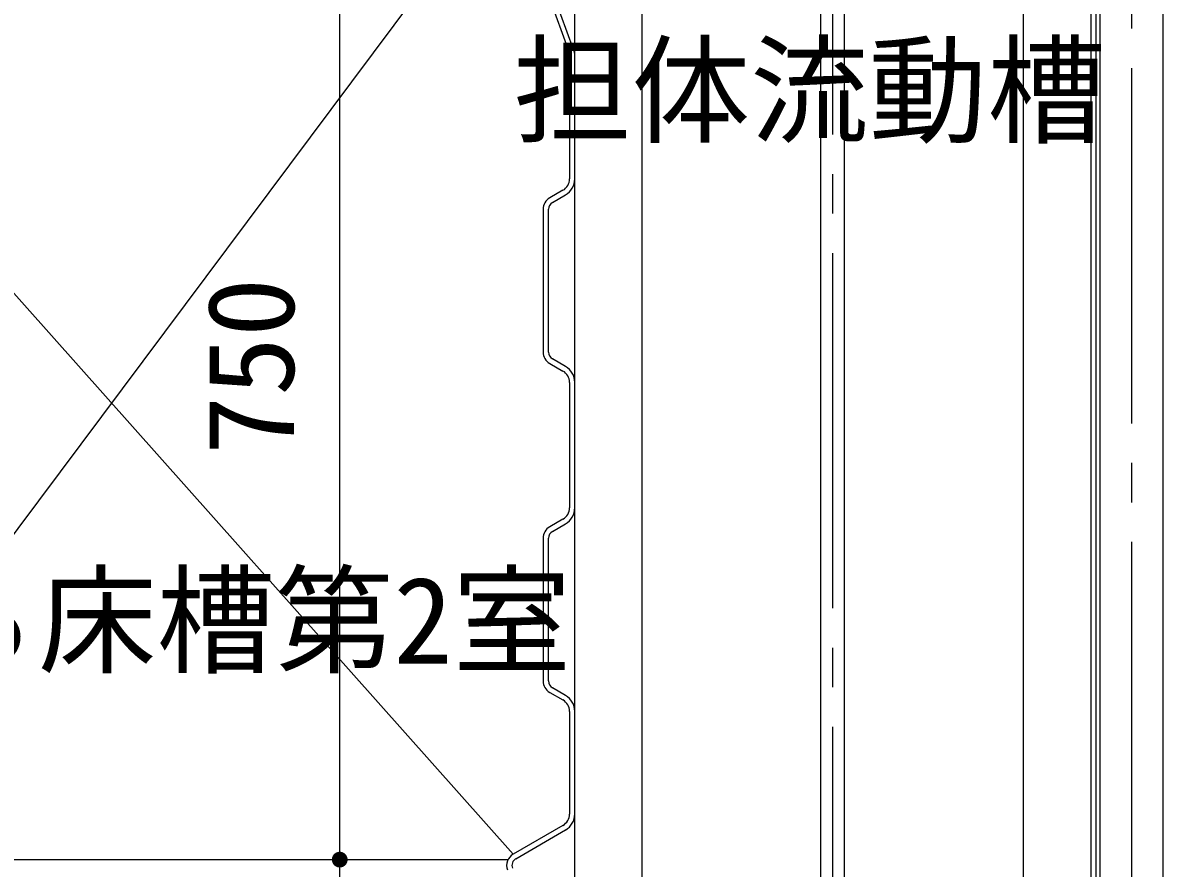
# Model space of a CAD drawing. Units: millimetres, scale not verified. Extents: x -8910 to 8910, y -6308 to 6308.
# Drawn here: x -4888 to -4022, y -3367 to -2725 of the extents above; entities that cross this region are included whole.
import ezdxf
from ezdxf.enums import TextEntityAlignment as Align

# ---------------------------------------------------------------- set-up
doc = ezdxf.new("R2010")
doc.units = ezdxf.units.MM
doc.header["$LTSCALE"] = 30
doc.linetypes.add('CHAIN2', pattern=[12, 9, -1, 1, -1])
doc.layers.add('0-3_空気管', color=3, linetype='Continuous', lineweight=25)
doc.styles.add('ＭＳ ゴシック', font='')
doc.styles.get('ＭＳ ゴシック').set_extended_font_data('MS Gothic')

msp = doc.modelspace()

# ---------------------------------------------------------------- linework, layer by layer
at = {"layer": '0-3_空気管', "linetype": 'CHAIN2'}
for p, q in [((-4045.53, -2039.17), (-4045.53, -3569.17)), ((-4272.53, -3529.69), (-4272.53, -2069.6))]:
    msp.add_line(p, q, dxfattribs=at)
at = {"layer": '0-3_空気管'}
for p, q in [((-4127.53, -3475.69), (-4127.53, -2077.81)), ((-4417.53, -2120.71), (-4417.53, -3475.69)), ((-4281.53, -3454.69), (-4281.53, -2125.49)), ((-4263.53, -3454.69), (-4263.53, -2125.49)), ((-4468.53, -3522.4), (-4468.53, -2141.85)), ((-4076.53, -2147.81), (-4076.53, -3539.78)), ((-4072.53, -3543.57), (-4072.53, -2147.81)), ((-4021.53, -3540.69), (-4021.53, -2229.69)), ((-4980.13, -3227.66), (-4519.21, -2610.69)), ((-4519.66, -2618.57), (-4473.13, -2746.41)), ((-4469.37, -2745.04), (-4515.9, -2617.21)), ((-4472.53, -2749.83), (-4472.53, -2843.37)), ((-4980.13, -2834.15), (-4515.26, -3356.49)), ((-4477.53, -2852.03), (-4487.53, -2857.8)), ((-4485.53, -2861.27), (-4475.53, -2855.49)), ((-4492.53, -2866.46), (-4492.53, -2974.92)), ((-4488.53, -2974.92), (-4488.53, -2866.46)), ((-4487.53, -2983.57), (-4477.53, -2989.35)), ((-4475.53, -2985.88), (-4485.53, -2980.11)), ((-4472.53, -2998.01), (-4472.53, -3093.37)), ((-4477.53, -3102.03), (-4487.53, -3107.8)), ((-4485.53, -3111.27), (-4475.53, -3105.49)), ((-4492.53, -3116.46), (-4492.53, -3224.92)), ((-4488.53, -3224.92), (-4488.53, -3116.46)), ((-4475.53, -3235.89), (-4485.53, -3230.11)), ((-4487.53, -3233.58), (-4477.53, -3239.35)), ((-4472.53, -3248.01), (-4472.53, -3326.05)), ((-4477.53, -3334.71), (-4515.26, -3356.49)), ((-4513.26, -3359.96), (-4475.53, -3338.17)), ((-5077.53, -3360.69), (-4519.21, -3360.69))]:
    msp.add_line(p, q, dxfattribs=at)
at = {"layer": '0-3_空気管', "color": 4}
msp.add_line((-4647.05, -3560.69), (-4647.05, -2310.69), dxfattribs=at)
at = {"layer": '0-3_空気管'}
msp.add_lwpolyline([(-4021.53, -3540.69), (-4069.53, -3540.69), (-4069.53, -2229.69)], dxfattribs=at)
for centre, radius, start, end in [((-4482.53, -2749.83), 14, 0, 20), ((-4482.53, -2749.83), 10, 0, 20), ((-4482.53, -2843.37), 10, 300, 0), ((-4482.53, -2843.37), 14, 300, 0), ((-4482.53, -2866.46), 10, 119.99998, 179.99998), ((-4482.53, -2866.46), 6, 119.99998, 179.99998), ((-4482.53, -2974.92), 10, 180, 240), ((-4482.53, -2974.92), 6, 180, 240), ((-4482.53, -2998.01), 14, 0, 59.99997), ((-4482.53, -2998.01), 10, 0, 59.99997), ((-4482.53, -3093.37), 10, 300, 0), ((-4482.53, -3093.37), 14, 300, 0), ((-4482.53, -3116.46), 10, 119.99998, 179.99998), ((-4482.53, -3116.46), 6, 119.99998, 179.99998), ((-4482.53, -3224.92), 10, 180, 240), ((-4482.53, -3224.92), 6, 180, 240), ((-4482.53, -3248.01), 10, 0, 59.99997), ((-4482.53, -3248.01), 14, 0, 59.99997), ((-4482.53, -3326.05), 10, 300, 0), ((-4482.53, -3326.05), 14, 300, 0), ((-4510.26, -3365.15), 10, 119.99998, 200), ((-4510.26, -3365.15), 6, 119.99998, 200)]:
    msp.add_arc(centre, radius, start, end, dxfattribs=at)
at = {"layer": '0-3_空気管', "color": 92}
for points in [[(-4653.04, -3360.31), (-4647.05, -3360.69), (-4653.05, -3360.69)], [(-4653.05, -3360.69), (-4649.61, -3366.12), (-4653, -3361.44)], [(-4653.05, -3360.69), (-4648.91, -3366.4), (-4649.61, -3366.12)], [(-4647.05, -3360.69), (-4648.91, -3366.4), (-4653.05, -3360.69)], [(-4652.95, -3359.56), (-4647.05, -3360.69), (-4653.04, -3360.31)], [(-4652.76, -3358.84), (-4647.05, -3360.69), (-4652.95, -3359.56)], [(-4652.48, -3358.13), (-4647.05, -3360.69), (-4652.76, -3358.84)], [(-4652.12, -3357.47), (-4647.05, -3360.69), (-4652.48, -3358.13)], [(-4651.67, -3356.86), (-4647.05, -3360.69), (-4652.12, -3357.47)], [(-4651.16, -3356.32), (-4647.05, -3360.69), (-4651.67, -3356.86)], [(-4650.58, -3355.84), (-4647.05, -3360.69), (-4651.16, -3356.32)], [(-4649.94, -3355.43), (-4647.05, -3360.69), (-4650.58, -3355.84)], [(-4649.94, -3355.43), (-4647.05, -3354.69), (-4647.05, -3360.69)], [(-4649.26, -3355.11), (-4647.05, -3354.69), (-4649.94, -3355.43)], [(-4648.54, -3354.88), (-4647.05, -3354.69), (-4649.26, -3355.11)], [(-4647.05, -3360.69), (-4648.18, -3366.58), (-4648.91, -3366.4)], [(-4647.8, -3354.74), (-4647.05, -3354.69), (-4648.54, -3354.88)], [(-4647.05, -3360.69), (-4647.43, -3366.68), (-4648.18, -3366.58)], [(-4647.05, -3360.69), (-4647.05, -3366.69), (-4647.43, -3366.68)], [(-4647.05, -3354.69), (-4641.05, -3360.69), (-4647.05, -3360.69)], [(-4646.67, -3354.7), (-4641.05, -3360.69), (-4647.05, -3354.69)], [(-4647.05, -3360.69), (-4646.3, -3366.64), (-4647.05, -3366.69)], [(-4647.05, -3360.69), (-4645.56, -3366.5), (-4646.3, -3366.64)], [(-4647.05, -3360.69), (-4644.84, -3366.27), (-4645.56, -3366.5)], [(-4647.05, -3360.69), (-4644.16, -3365.95), (-4644.84, -3366.27)], [(-4647.05, -3360.69), (-4643.52, -3365.54), (-4644.16, -3365.95)], [(-4641.05, -3360.69), (-4643.52, -3365.54), (-4647.05, -3360.69)], [(-4645.93, -3354.8), (-4641.05, -3360.69), (-4646.67, -3354.7)], [(-4645.2, -3354.98), (-4641.05, -3360.69), (-4645.93, -3354.8)], [(-4644.5, -3355.26), (-4641.05, -3360.69), (-4645.2, -3354.98)], [(-4644.5, -3355.26), (-4641.1, -3359.94), (-4641.05, -3360.69)], [(-4643.84, -3355.62), (-4641.1, -3359.94), (-4644.5, -3355.26)], [(-4643.84, -3355.62), (-4641.24, -3359.2), (-4641.1, -3359.94)], [(-4643.23, -3356.07), (-4641.24, -3359.2), (-4643.84, -3355.62)], [(-4641.05, -3360.69), (-4642.94, -3365.06), (-4643.52, -3365.54)], [(-4643.23, -3356.07), (-4641.47, -3358.48), (-4641.24, -3359.2)], [(-4642.68, -3356.58), (-4641.47, -3358.48), (-4643.23, -3356.07)], [(-4641.05, -3360.69), (-4642.43, -3364.51), (-4642.94, -3365.06)], [(-4642.68, -3356.58), (-4641.79, -3357.8), (-4641.47, -3358.48)], [(-4642.2, -3357.16), (-4641.79, -3357.8), (-4642.68, -3356.58)], [(-4641.05, -3360.69), (-4641.99, -3363.9), (-4642.43, -3364.51)], [(-4641.05, -3360.69), (-4641.62, -3363.24), (-4641.99, -3363.9)], [(-4641.05, -3360.69), (-4641.35, -3362.54), (-4641.62, -3363.24)], [(-4641.05, -3360.69), (-4641.16, -3361.81), (-4641.35, -3362.54)], [(-4641.05, -3360.69), (-4641.06, -3361.07), (-4641.16, -3361.81)], [(-4653, -3361.44), (-4650.27, -3365.76), (-4652.86, -3362.18)], [(-4653, -3361.44), (-4649.61, -3366.12), (-4650.27, -3365.76)], [(-4652.86, -3362.18), (-4650.88, -3365.31), (-4652.63, -3362.9)], [(-4652.86, -3362.18), (-4650.27, -3365.76), (-4650.88, -3365.31)], [(-4652.63, -3362.9), (-4651.43, -3364.8), (-4652.31, -3363.58)], [(-4652.63, -3362.9), (-4650.88, -3365.31), (-4651.43, -3364.8)], [(-4652.31, -3363.58), (-4651.43, -3364.8), (-4651.91, -3364.22)]]:
    msp.add_solid(points, dxfattribs=at)

# ---------------------------------------------------------------- texts
at = {"layer": '0-3_空気管', "color": 4, "style": 'ＭＳ ゴシック'}
for s, p in [('担体流動槽', (-4515.26, -2828.86)), ('嫌気ろ床槽第2室', (-5146.22, -3231.61))]:
    msp.add_text(s, height=65.98, dxfattribs=at).set_placement(p, align=Align.BOTTOM_LEFT)
msp.add_text('750', height=65.98, rotation=90, dxfattribs=at).set_placement((-4662.05, -3053.19), align=Align.BOTTOM_LEFT)

doc.saveas('drawing.dxf')
